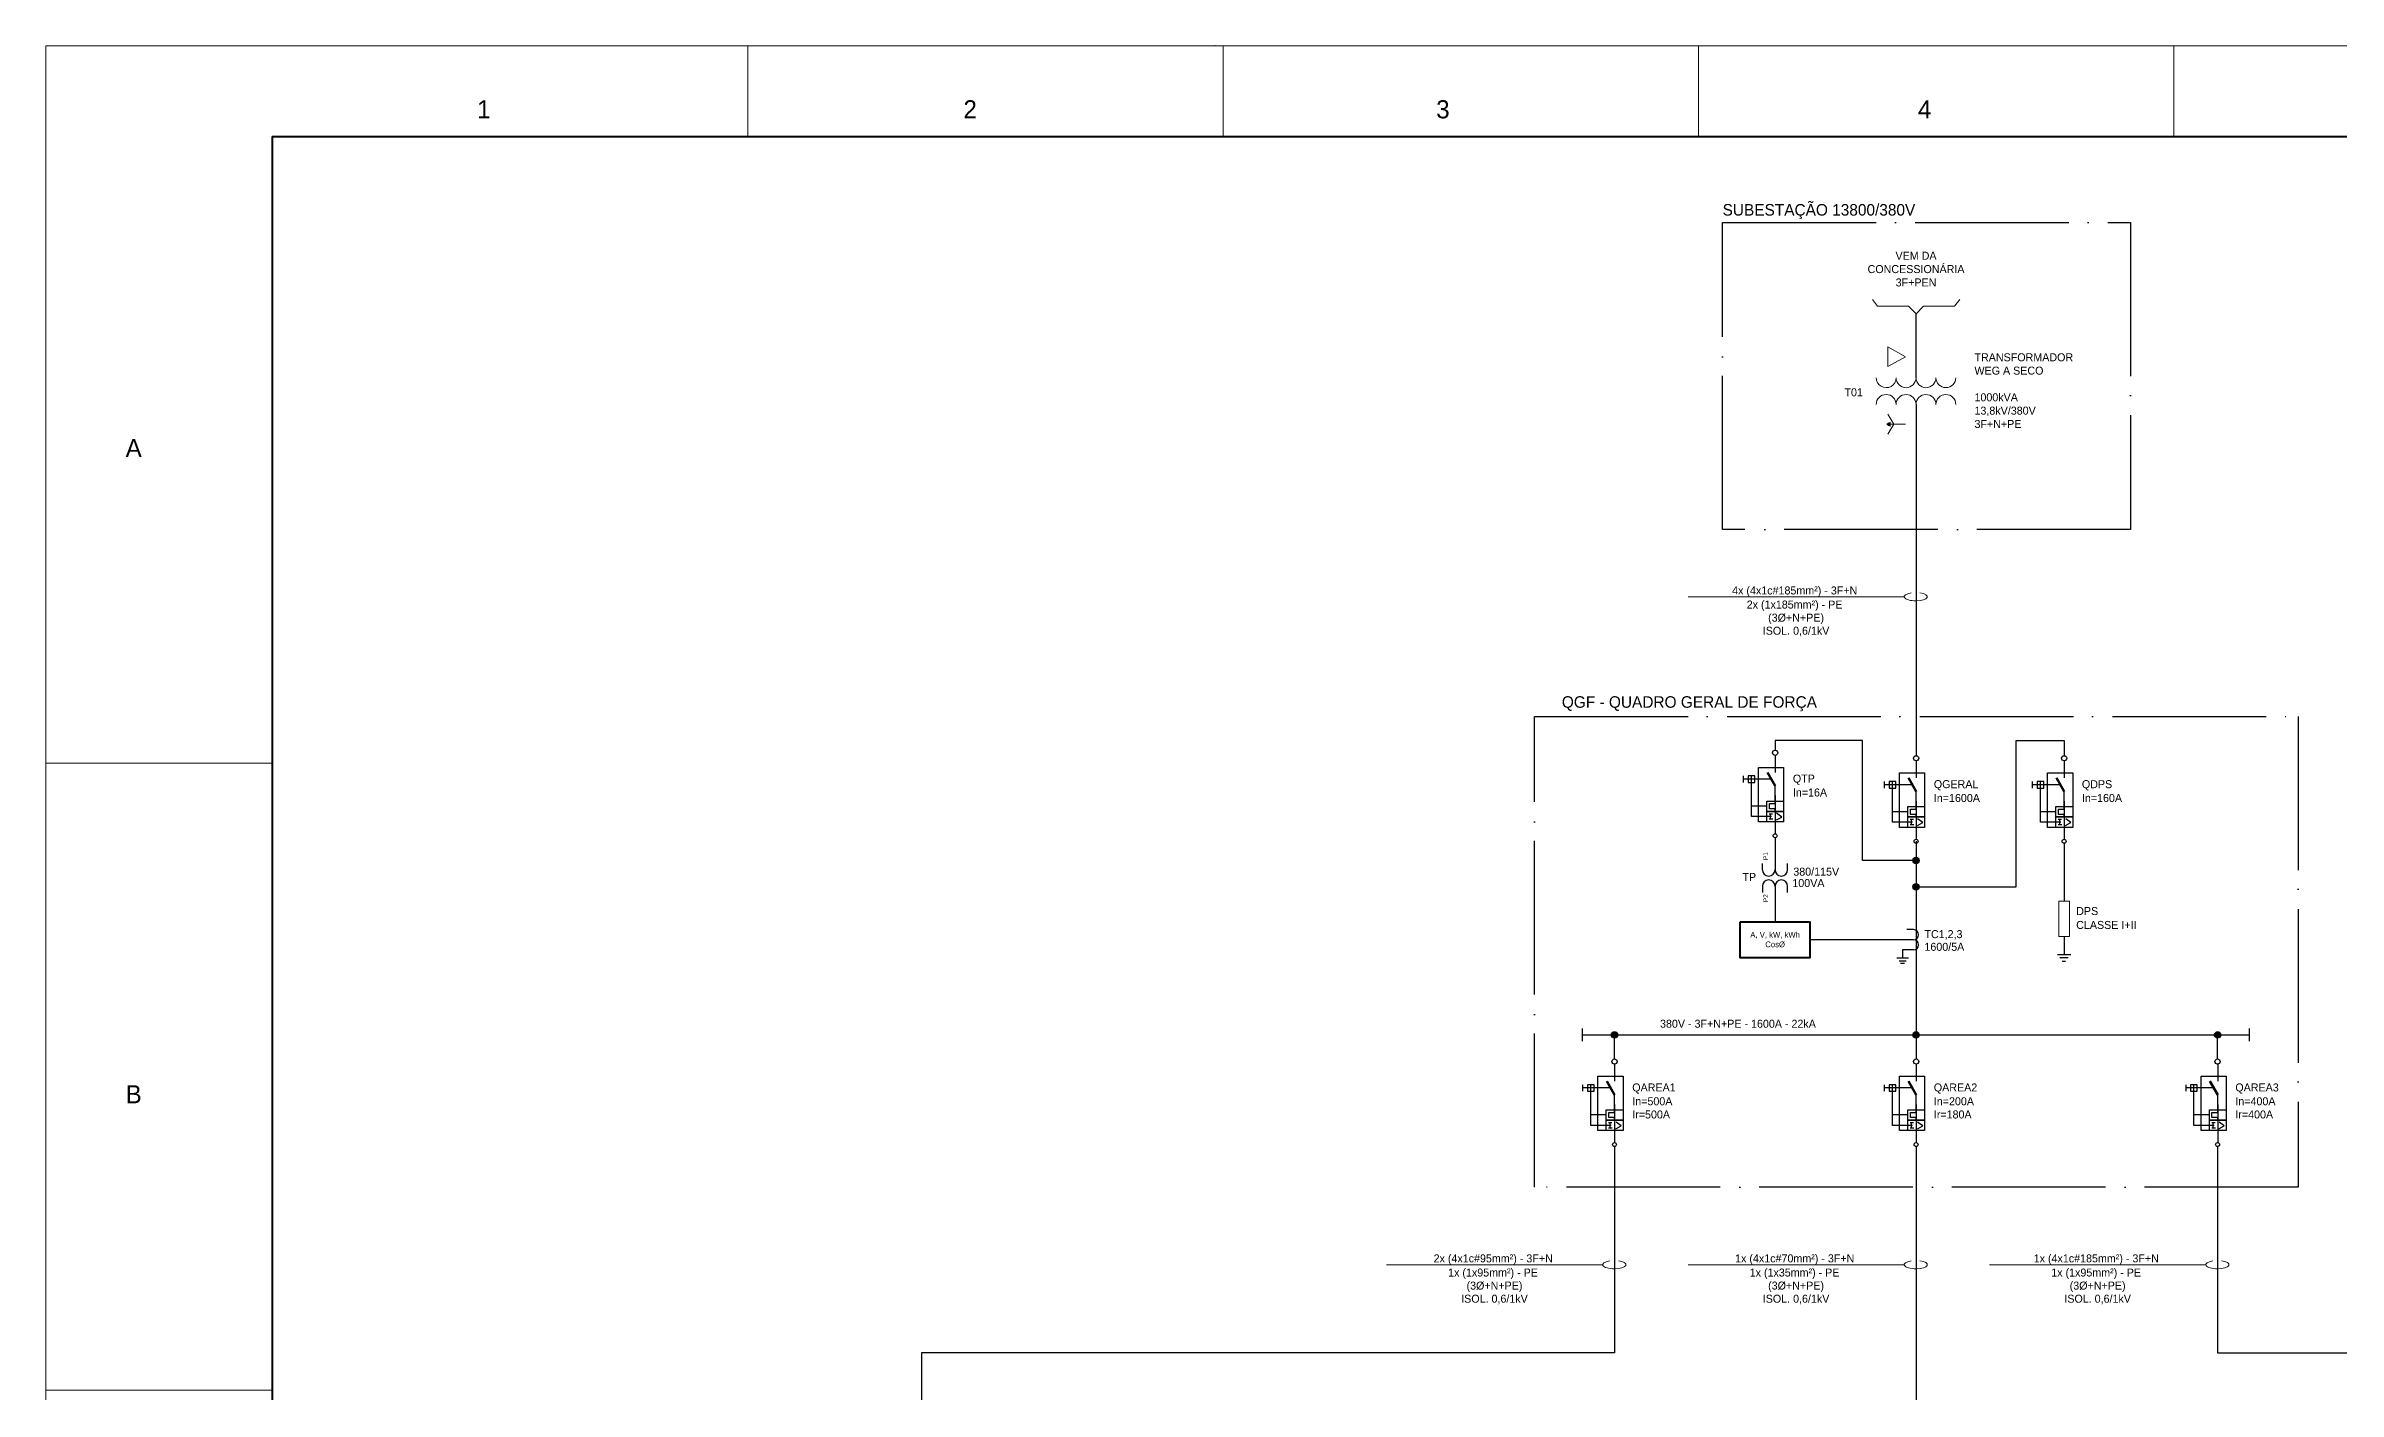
# Model space of a CAD drawing. Header units: millimetres. Extents: x 0 to 3814, y 0 to 420.
# Drawn here: x 1932 to 2290.1, y 209.9 to 420.1 of the extents above; entities that cross this region are included whole.
import ezdxf
from ezdxf.enums import TextEntityAlignment as Align

# ---------------------------------------------------------------- set-up
doc = ezdxf.new("R2010")
doc.units = ezdxf.units.MM
doc.linetypes.add('ACAD_ISO04W100', pattern=[30, 24, -3, 0, -3])
for name, color, linetype in [('CABOS', 7, 'Continuous'), ('CAIXA DE IDENT.', 7, 'ACAD_ISO04W100'), ('COMPONENTES', 7, 'Continuous'), ('Geometria', 7, 'Continuous'), ('PDF_E-DGERAL', 7, 'Continuous'), ('ROTAS', 1, 'Continuous'), ('TEXTO DES.', 7, 'Continuous')]:
    doc.layers.add(name, color=color, linetype=linetype)
doc.layers.add('PDF_GERAL', color=9, linetype='Continuous', true_color=0x808080)
doc.styles.add('PDF ArialMT', font='arial.ttf')
doc.styles.add('Style-INTL_ENGINEERING', font='INTL_ENGINEERING.shx')

# ---------------------------------------------------------------- blocks, each defined once
blk = doc.blocks.new('TRAFO')
at = {"layer": 'COMPONENTES', "lineweight": 18}
for points in [[(5904.7, -883.43, 1), (5904.71, -877.21, 1), (5904.71, -870.98, 1), (5904.71, -864.76, 1), (5904.7, -858.54)], [(5913.07, -883.43, -1), (5913.07, -877.21, -1), (5913.07, -870.98, -1), (5913.07, -864.76, -1), (5913.07, -858.54)]]:
    blk.add_lwpolyline(points, format="xyb", dxfattribs=at)
blk.add_lwpolyline([(5895.05, -879.82), (5898.14, -874.27), (5901.23, -879.82)], close=True, dxfattribs=at)
for points in [[(5919.22, -879.1), (5919.22, -877.91), (5916.13, -879.82)], [(5919.9, -879.1), (5918.55, -879.1)], [(5919.77, -879.4), (5918.67, -879.4)], [(5919.69, -879.69), (5918.8, -879.69)], [(5919.48, -879.95), (5918.97, -879.95)], [(5919.22, -874.32), (5919.22, -877.91), (5922.31, -879.82)]]:
    blk.add_lwpolyline(points, dxfattribs=at)
blk = doc.blocks.new('INDICAÇÃO')
at = {"layer": 'ROTAS', "lineweight": 20}
for points in [[(2259.09, 374.46), (2259.89, 373.46)], [(2264.74, 373.46), (2265.9, 372.22), (2264.74, 373.46), (2259.89, 373.46)], [(2267.07, 373.46), (2265.9, 372.22), (2267.07, 373.46), (2271.92, 373.46)], [(2272.72, 374.46), (2271.92, 373.46)]]:
    blk.add_lwpolyline(points, close=True, dxfattribs=at)
blk = doc.blocks.new('chamada cabo')
at = {"layer": 'ROTAS', "lineweight": 9}
blk.add_lwpolyline([(6921.12, -1333.71), (6988.69, -1333.71)], dxfattribs=at)
for points in [[(6990.85, -1332.49), (6989.25, -1332.73), (6988.36, -1333.34), (6988.72, -1333.94)], [(6988.72, -1333.94), (6989.08, -1334.54), (6990.6, -1334.96), (6992.34, -1334.95)], [(6992.34, -1334.95), (6994.08, -1334.94), (6995.55, -1334.49), (6995.85, -1333.89)], [(6995.85, -1333.89), (6996.14, -1333.28), (6995.18, -1332.69), (6993.56, -1332.47)]]:
    blk.add_open_spline(points, degree=3, dxfattribs=at)
blk = doc.blocks.new('DISJ. CX. MOLDADA')
at = {"layer": 'COMPONENTES', "lineweight": 30}
for points in [[(6109.63, -961.07), (6109.63, -966.03), (6109.63, -968.14)], [(6096.45, -972.34), (6096.45, -969.58)], [(6108.02, -970.94), (6096.45, -970.94)], [(6108.15, -986.56), (6099.73, -986.56), (6099.73, -969.58)], [(6109.63, -984.4), (6109.63, -983.3), (6107.26, -983.3), (6107.26, -981.14), (6109.63, -981.14), (6109.63, -980.04), (6109.63, -973.77)], [(6106.16, -982.2), (6099.73, -982.2)], [(6109.63, -977.8), (6109.63, -993.76)], [(6107.13, -985.33), (6108.53, -985.33)], [(6107.13, -987.53), (6108.66, -987.53)], [(6107.73, -987.53), (6107.73, -985.33)], [(6110.18, -987.91), (6112.34, -986.73), (6110.23, -985.16)]]:
    blk.add_lwpolyline(points, dxfattribs=at)
for points in [[(6101.11, -969.58), (6098.35, -969.58), (6098.35, -972.34), (6101.11, -972.34)], [(6113.15, -988.72), (6102.69, -988.72), (6102.69, -966.03), (6113.15, -966.03)], [(6106.16, -980.04), (6113.15, -980.04), (6113.15, -984.4), (6106.16, -984.4)], [(6106.16, -984.4), (6113.15, -984.4), (6113.15, -988.72), (6106.16, -988.72)]]:
    blk.add_lwpolyline(points, close=True, dxfattribs=at)
at = {"layer": 'COMPONENTES', "lineweight": 50}
blk.add_lwpolyline([(6109.63, -973.77), (6106.41, -968.14)], dxfattribs=at)
at = {"layer": 'COMPONENTES', "lineweight": 30}
for centre, radius in [((6109.59, -959.94), 1.08), ((6109.59, -994.53), 0.826)]:
    blk.add_circle(centre, radius, dxfattribs=at)
blk = doc.blocks.new('TP BT')
at = {"layer": 'COMPONENTES', "lineweight": 30}
for points in [[(5999.28, -1008.99), (5999.28, -1007.04)], [(6007.15, -1008.99), (6007.15, -1007.04)], [(6007.15, -1016.08), (6007.15, -1014.13)]]:
    blk.add_lwpolyline(points, dxfattribs=at)
for points in [[(5999.28, -1008.99, 1), (6003.21, -1008.99, 1), (6007.15, -1008.99), (6007.15, -1007.04)], [(6007.15, -1014.13, 1), (6003.21, -1014.13, 1), (5999.28, -1014.13), (5999.28, -1016.08)]]:
    blk.add_lwpolyline(points, format="xyb", dxfattribs=at)
at = {"layer": 'TEXTO DES.', "char_height": 1.483, "attachment_point": 4, "rotation": 90, "style": 'PDF ArialMT'}
for s, insert in [('P1', (6000.28, -1005.99)), ('P2', (6000.28, -1019.14))]:
    blk.add_mtext(s, dxfattribs=dict(at, insert=insert))
blk = doc.blocks.new('TC BT')
at = {"layer": 'PDF_E-DGERAL', "lineweight": 30}
for points in [[(6053.48, -1019.96), (6051.44, -1019.96)], [(6053.48, -1026.31), (6050.09, -1026.31)]]:
    blk.add_lwpolyline(points, dxfattribs=at)
for centre in [(6053.48, -1021.55), (6053.48, -1024.72)]:
    blk.add_arc(centre, 1.59, 270, 90, dxfattribs=at)
at = {"layer": 'PDF_GERAL', "color": 7, "lineweight": 30}
for points in [[(6051.91, -1028.89), (6048.23, -1028.89)], [(6051.15, -1029.78), (6048.99, -1029.78)], [(6050.72, -1030.5), (6049.45, -1030.5)], [(6050.09, -1026.31), (6050.09, -1028.89)]]:
    blk.add_lwpolyline(points, dxfattribs=at)
blk = doc.blocks.new('DPS')
at = {"layer": 'COMPONENTES', "lineweight": 9}
blk.add_lwpolyline([(6107.39, -1001.64), (6111.88, -1001.64), (6111.88, -1016.33), (6107.39, -1016.33)], close=True, dxfattribs=at)
at = {"layer": 'COMPONENTES', "lineweight": 30}
for points in [[(6109.63, -1016.33), (6109.63, -1023.95)], [(6112.43, -1023.95), (6106.88, -1023.95)], [(6111.28, -1025.3), (6107.85, -1025.3)], [(6110.23, -1026.7), (6108.87, -1026.7)]]:
    blk.add_lwpolyline(points, dxfattribs=at)

msp = doc.modelspace()

# ---------------------------------------------------------------- hatches: boundary and pattern name
at = {"layer": 'ROTAS'}
h = msp.add_hatch(color=256, dxfattribs=at)
h.dxf.hatch_style = 1
h.paths.add_polyline_path([(2223.63, 292.81, 1), (2224.63, 292.81, 1)])
h = msp.add_hatch(color=256, dxfattribs=at)
h.dxf.hatch_style = 1
h.paths.add_polyline_path([(2223.63, 288.71, 1), (2224.63, 288.71, 1)])
h = msp.add_hatch(color=256, dxfattribs=at)
h.dxf.hatch_style = 1
h.paths.add_polyline_path([(2176.52, 265.57, 1), (2177.52, 265.57, 1)])
h = msp.add_hatch(color=256, dxfattribs=at)
h.dxf.hatch_style = 1
h.paths.add_polyline_path([(2223.63, 265.57, 1), (2224.63, 265.57, 1)])
h = msp.add_hatch(color=256, dxfattribs=at)
h.dxf.hatch_style = 1
h.paths.add_polyline_path([(2270.74, 265.57, 1), (2271.74, 265.57, 1)])

# ---------------------------------------------------------------- linework, layer by layer
at = {"color": 7, "linetype": 'Continuous', "lineweight": 0}
for p, q in [((1931.98, 0.05), (1931.98, 420.1)), ((2525.98, 420.1), (1931.98, 420.1)), ((2041.64, 420.1), (2041.64, 405.95)), ((2115.89, 420.1), (2115.89, 405.95)), ((2190.14, 420.1), (2190.14, 405.95)), ((2264.39, 420.1), (2264.39, 405.95)), ((2115.89, 409.32), (2115.89, 405.95)), ((2264.39, 405.95), (2264.39, 409.32)), ((1967.39, 308.01), (1932.04, 308.01)), ((1967.39, 210.07), (1932.04, 210.07))]:
    msp.add_line(p, q, dxfattribs=at)
at = {"color": 7, "linetype": 'Continuous', "lineweight": 40}
for q in [(1967.34, 15.04), (2511.84, 405.95)]:
    msp.add_line((1967.34, 405.95), q, dxfattribs=at)
at = {"color": 7, "linetype": 'Continuous', "lineweight": 0}
msp.add_point((2114.64, 420.1), dxfattribs=at)
at = {"layer": 'CAIXA DE IDENT.'}
for points in [[(2193.91, 392.48), (2257.61, 392.48), (2257.61, 344.52), (2193.91, 344.52)], [(2164.51, 315.33), (2283.82, 315.33), (2283.82, 241.78), (2164.51, 241.78)]]:
    msp.add_lwpolyline(points, close=True, dxfattribs=at)
at = {"layer": 'COMPONENTES', "lineweight": 40}
msp.add_lwpolyline([(2196.67, 283.23), (2207.55, 283.23), (2207.55, 277.64), (2196.67, 277.64)], close=True, dxfattribs=at)
at = {"layer": 'ROTAS'}
for p, q in [((2224.13, 364.07), (2224.13, 309.19)), ((2239.76, 288.71), (2239.76, 311.56)), ((2239.76, 311.56), (2247.26, 311.56)), ((2247.26, 311.56), (2247.26, 309.19)), ((2202.11, 296.37), (2202.11, 291.37)), ((2224.13, 295.82), (2224.13, 261.82)), ((2202.11, 288.8), (2202.11, 283.23)), ((2224.13, 288.71), (2239.76, 288.71)), ((2223.73, 280.44), (2207.55, 280.44)), ((2172.02, 264.57), (2172.02, 266.57)), ((2172.02, 265.57), (2276.24, 265.57)), ((2177.02, 261.82), (2177.02, 265.57)), ((2271.24, 261.82), (2271.24, 265.57)), ((2276.24, 264.57), (2276.24, 266.57)), ((2177.02, 248.13), (2177.02, 215.89)), ((2224.13, 248.13), (2224.13, 200.97)), ((2271.24, 248.13), (2271.24, 215.89)), ((2177.02, 215.89), (2068.76, 215.89)), ((2068.76, 215.89), (2068.76, 200.97)), ((2271.24, 215.89), (2379.51, 215.89))]:
    msp.add_line(p, q, dxfattribs=at)
at = {"layer": 'ROTAS', "color": 1, "lineweight": 25}
msp.add_lwpolyline([(2224.13, 368.25), (2224.13, 378.2)], dxfattribs=at)
at = {"layer": 'ROTAS'}
msp.add_lwpolyline([(2224.13, 292.81), (2215.77, 292.81), (2215.77, 311.56), (2202.11, 311.56), (2202.11, 310.06)], dxfattribs=at)
at = {"layer": 'ROTAS', "lineweight": 30}
msp.add_lwpolyline([(2247.26, 295.51), (2247.26, 286.47)], dxfattribs=at)
at = {"layer": 'ROTAS'}
for centre in [(2224.13, 292.81), (2224.13, 288.71), (2177.02, 265.57), (2224.13, 265.57), (2271.24, 265.57)]:
    msp.add_circle(centre, 0.5, dxfattribs=at)

# ---------------------------------------------------------------- block references
at = {"layer": 'COMPONENTES', "xscale": 0.5, "yscale": 0.5, "zscale": 0.5, "rotation": 270}
msp.add_blockref('TRAFO', (2659.62, 3320.6), dxfattribs=at)
at = {"layer": 'COMPONENTES'}
for name, p, xscale, yscale, zscale in [('DISJ. CX. MOLDADA', (-88.98, 669.63), 0.375, 0.375, 0.375), ('DISJ. CX. MOLDADA', (-66.96, 668.77), 0.375, 0.375, 0.375), ('DISJ. CX. MOLDADA', (-43.83, 668.77), 0.375, 0.375, 0.375), ('TP BT', (-799.5, 795.86), 0.5, 0.5, 0.5), ('DPS', (-43.85, 662.08), 0.375, 0.375, 0.375), ('TC BT', (-803.01, 792), 0.5, 0.5, 0.5), ('DISJ. CX. MOLDADA', (-114.07, 621.39), 0.375, 0.375, 0.375), ('DISJ. CX. MOLDADA', (-66.96, 621.39), 0.375, 0.375, 0.375), ('DISJ. CX. MOLDADA', (-19.86, 621.39), 0.375, 0.375, 0.375)]:
    msp.add_blockref(name, p, dxfattribs=dict(at, xscale=xscale, yscale=yscale, zscale=zscale))
at = {"layer": 'Geometria'}
msp.add_blockref('INDICAÇÃO', (-41.77, 5.99), dxfattribs=at)
at = {"layer": 'ROTAS', "xscale": 0.5, "yscale": 0.5, "zscale": 0.5}
for p in [(-1272.04, 1000.86), (-1319.15, 896.51), (-1272.04, 896.51), (-1224.93, 896.51)]:
    msp.add_blockref('chamada cabo', p, dxfattribs=at)

# ---------------------------------------------------------------- texts
at = {"color": 7, "linetype": 'Continuous', "lineweight": 0, "style": 'Style-INTL_ENGINEERING'}
for s, p in [('1', (2000.4, 410.18)), ('2', (2076.37, 410.18)), ('3', (2150.22, 410.18)), ('4', (2225.48, 410.18)), ('A', (1945.7, 357.26)), ('B', (1945.7, 256.3))]:
    msp.add_text(s, height=2.83, dxfattribs=at).set_placement(p, align=Align.MIDDLE_CENTER)
at = {"layer": 'CABOS', "style": 'Style-INTL_ENGINEERING'}
for s, p in [('4x (4x1c#185mm²) - 3F+N ', (2205.41, 334.01)), ('2x (1x185mm²) - PE ', (2205.39, 331.81)), ('(3Ø+N+PE)', (2205.39, 329.76)), ('ISOL. 0,6/1kV', (2205.39, 327.72)), ('2x (4x1c#95mm²) - 3F+N ', (2158.31, 229.66)), ('1x (4x1c#70mm²) - 3F+N ', (2205.41, 229.66)), ('1x (4x1c#185mm²) - 3F+N ', (2252.52, 229.66)), ('1x (1x95mm²) - PE ', (2158.28, 227.45)), ('(3Ø+N+PE)', (2158.28, 225.41)), ('1x (1x35mm²) - PE ', (2205.39, 227.45)), ('(3Ø+N+PE)', (2205.39, 225.41)), ('1x (1x95mm²) - PE ', (2252.5, 227.45)), ('(3Ø+N+PE)', (2252.5, 225.41)), ('ISOL. 0,6/1kV', (2158.28, 223.36)), ('ISOL. 0,6/1kV', (2205.39, 223.36)), ('ISOL. 0,6/1kV', (2252.5, 223.36))]:
    msp.add_text(s, height=1.25, dxfattribs=at).set_placement(p, align=Align.BOTTOM_CENTER)
at = {"layer": 'COMPONENTES', "insert": (2202.12, 280.45), "char_height": 0.9, "width": 10.6943, "attachment_point": 5, "style": 'Style-INTL_ENGINEERING'}
msp.add_mtext('A, V, kW, kWh\\PCosØ', dxfattribs=at)
at = {"layer": 'TEXTO DES.', "style": 'Style-INTL_ENGINEERING'}
for s, p in [('T01', (2212.95, 365.34)), ('QTP', (2204.89, 304.99)), ('QGERAL', (2226.91, 304.12)), ('QDPS', (2250.04, 304.12)), ('In=16A', (2204.89, 302.82)), ('In=1600A', (2226.91, 301.96)), ('In=160A', (2250.04, 301.96)), ('CLASSE I+II', (2249.15, 282.13)), ('DPS', (2249.15, 284.3)), ('TC1,2,3', (2225.44, 280.69)), ('1600/5A', (2225.44, 278.71)), ('QAREA1', (2179.8, 256.74)), ('QAREA2', (2226.91, 256.74)), ('QAREA3', (2274.01, 256.74)), ('In=500A', (2179.8, 254.58)), ('In=200A', (2226.91, 254.58)), ('In=400A', (2274.01, 254.58)), ('Ir=500A', (2179.8, 252.52)), ('Ir=180A', (2226.91, 252.52)), ('Ir=400A', (2274.01, 252.52))]:
    msp.add_text(s, height=1.25, dxfattribs=at).set_placement(p)
for s, insert, char_height, attachment_point in [('SUBESTAÇÃO 13800/380V', (2193.91, 393.02), 1.8, 7), ('VEM DA^JCONCESSIONÁRIA\\P3F+PEN', (2224.13, 382.49), 1.25, 8), ('TRANSFORMADOR \\PWEG A SECO\\P\\P1000kVA\\P13,8kV/380V\\P3F+N+PE', (2233.26, 366.22), 1.25, 4), ('QGF - QUADRO GERAL DE FORÇA', (2168.8, 316.13), 1.8, 7), ('TP', (2197.01, 290.25), 1.25, 4), ('380/115V', (2204.96, 291.07), 1.25, 4), ('100VA', (2204.81, 289.29), 1.25, 4), ('380V - 3F+N+PE - 1600A - 22kA', (2184.14, 267.31), 1.25, 4)]:
    msp.add_mtext(s, dxfattribs=dict(at, insert=insert, char_height=char_height, attachment_point=attachment_point))

doc.saveas('drawing.dxf')
